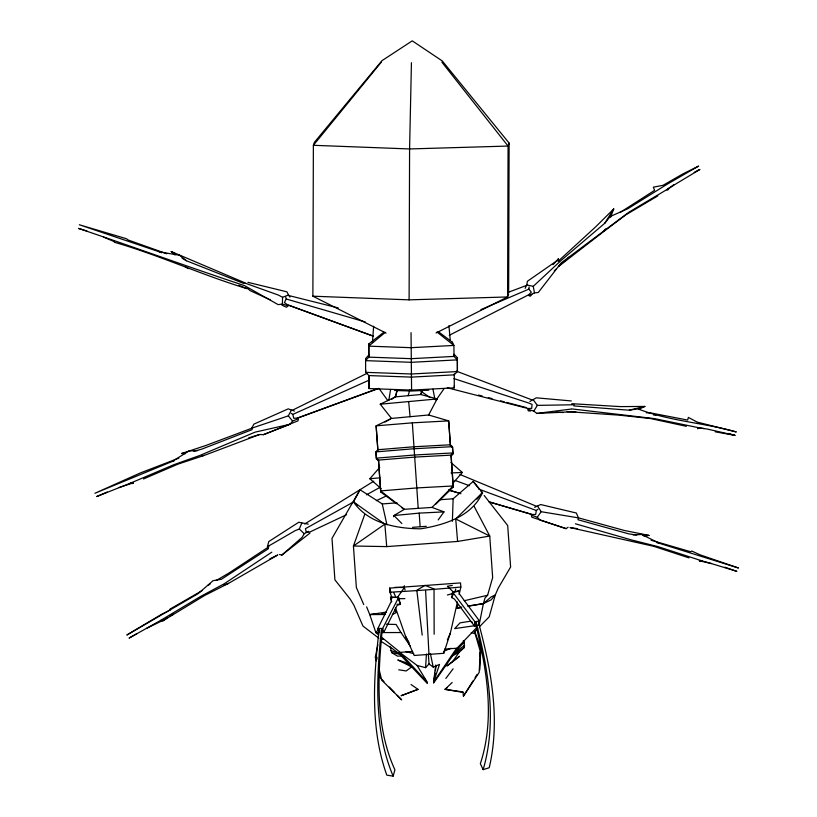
<?xml version="1.0" encoding="UTF-8"?>
<svg xmlns="http://www.w3.org/2000/svg" width="817" height="817" viewBox="0 0 817 817"><rect width="100%" height="100%" fill="white"/><g stroke="black" fill="none" stroke-linecap="round" stroke-linejoin="round"><path stroke-width="1.23" d="M386.053 333.101L312.88 296.193L313.371 145.303L314.412 142.301L381.927 60.703L412.248 40.85L442.263 60.938L509.114 143.067L508.634 292.7M508.634 293.967L507.592 296.959L409.103 299.849L409.583 148.949L411.441 62.715M281.916 305.17L286.45 307.243L288.238 305.885L282.376 304.047L282.57 297.296L278.444 295.1L244.079 282.753L243.558 283.376L186.409 260.746L182.068 258.111M452.373 521.348L453.139 498.768L473.196 481.458L482.53 492.528C472.246 516.364 444.458 525.004 420.796 528.803C396.419 528.681 368.242 523.37 353.516 501.955L359.991 489.73L382.264 503.946L396.97 502.833M365.71 370.254L365.618 372.338L368.947 375.575L411.472 377.107L454.16 374.86L457.418 371.561L457.408 357.805L454.099 354.241L453.997 356.416L457.316 359.878L457.418 371.561L411.431 373.992L365.618 372.338L365.608 358.571L368.875 354.946L368.784 343.967L383.857 332.202M368.784 343.967L368.784 357.131L365.516 360.644L411.329 362.309L457.316 359.878L457.408 357.805M368.875 354.946L368.784 357.131L411.308 358.673L453.997 356.416L453.905 345.438L452.291 342.16L438.3 331.661M454.364 385.665L454.272 387.85L411.584 390.097L369.059 388.565L369.059 375.749M383.694 632.511L382.632 628.508L377.914 628.396L379.129 629.672L378.986 632.409L377.914 628.396L391.425 601.098L390.506 597.288L398.625 597.472L400.463 604.355L397.225 605.213L383.694 632.511L382.223 629.693L382.632 628.508L398.625 597.472L390.506 597.288L391.731 601.874M479.753 670.073L480.917 648.657L474.8 631.592M417.068 665.447L427.373 682.369L399.789 652.395L417.068 665.447L425.575 667.663L426.443 654.039M372.44 342.507L373.635 326.238M449.248 335.297L528.66 294.784L531.295 292.21L528.926 289.095L529.089 286.92M382.632 628.508L381.345 630.019C376.351 678.692 373.829 730.071 393.14 776.15L386.809 775.149C370.121 728.57 373.481 677.947 379.129 629.672M479.998 656.174L480.917 648.657L479.916 654.591M456.56 648.259L433.592 682.103L435.727 665.018M460.727 607.46L457.265 608.318L457.734 604.641M476.597 625.505L474.309 625.893L454.364 598.984L451.77 597.605L452.567 591.998L458.776 590.936L459.522 594.071L479.467 620.981L478.885 625.107L478.486 622.411L479.467 620.981L474.891 621.768L452.567 591.998L453.782 592.386L447.41 586.269L452.301 585.432M474.891 621.768L474.309 625.893L475.382 622.891L474.891 621.768L476.372 623.075C488.413 670.624 497.185 721.534 483.153 769.645L489.22 767.735C500.607 719.471 491.099 669.45 478.486 622.411M435.042 673.188L433.582 683.083L456.54 650.128L464.485 642.029M435.41 670.716L436.135 665.773M537.933 509.246L536.309 510.502L535.676 514.475L531.949 514.465L489.107 501.924M376.719 659.676L377.107 657.277M388.78 400.412L390.608 389.525M525.117 288.36L526.781 284.949L527.404 281.262L556.898 260.766M377.883 644.827L375.279 657.236L376.188 660.892M172.806 614.813L172.969 614.027M395.469 607.705L405.579 636.331L414.209 655.469L443.733 653.314L450.361 633.063L457.449 601.955M459.154 594.49L460.859 587.025L460.512 582.919L389.638 588.087L389.985 592.202L392.089 598.167M397.195 389.76L395.438 396.868L380.252 404.201L391.506 418.416L428.629 414.985L448.686 420.888L450.473 445.816L452.587 447.665L453.016 453.935L451.178 456.162L453.282 486.993L435.604 504.334M168.016 611.187L161.643 614.272L126.839 635.023L198.163 593.622L213.074 580.673L221.397 579.284L268.446 548.667L267.455 546.706L268.752 541.589L298.767 522.257L308.264 524.136M534.624 507.306L540.66 504.549L576.312 513.005L578.507 517.876L578.017 519.755L628.753 533.869L636.77 535.023M397.338 389.627L395.438 396.868L420.806 394.519L437.085 398.951L428.629 414.985M393.14 776.15L394.917 769.88C374.983 726.099 377.822 676.415 382.223 629.693L381.345 630.019M472.359 622.207L470.112 621.257L460.053 622.86L454.671 628.61L479.109 625.056L483.388 603.61L485.012 597.993L487.606 595.256L492.661 577.548L489.751 536.064L474.177 506.458M557.735 260.909L558.307 258.928L558.797 260.868M408.122 395.694L409.879 389.832M422.256 389.689L420.806 394.519L422.236 390.066M454.773 592.182L455.794 588.986M433.592 682.103L439.526 664.415L433.204 667.101L428.986 663.955M509.114 143.067L508.072 146.059L507.592 296.959L436.043 332.989M364.709 514.444L353.434 546.011L356.355 587.494L363.739 604.56M393.498 516.722L393.937 515.537L404.425 509.297L432.009 507.418L444.009 511.881L438.178 519.918M610.524 217.24L613.741 208.917L595.675 226.84L558.379 261.042M267.455 546.706L295.223 530.631L299.318 528.987L301.82 523.064M451.77 597.605L453.159 594.357M447.369 639.977L450.361 633.063M285.756 297.051L286.205 298.981L284.428 302.586L287.492 304.802L373.359 336.226M193.925 451.301L201.911 449.074L252.116 429.64L251.707 428.2L253.893 424.125L288.217 408.868L294.467 411.053M251.707 428.2L288.309 415.873L291.373 410.195M308.632 531.316L304.21 533.715L302.147 537.32L281.814 555.111L279.475 554.457M359.991 489.73L331.998 538.362L334.909 579.835L350.156 599.075L353.914 605.264L362.942 626.036L378.863 638.24M530.764 410.982L528.262 410.859L527.762 409.256L533.818 411.074L537.331 405.375L574.085 404.762L573.83 405.916L624.995 409.899L629.376 410.144L637.873 408.857C669.389 421.204 703.846 422.695 736.311 431.958L697.156 422.093L688.363 417.395L687.679 420.071L651.118 413.014L646.278 412.759M473.043 680.918L463.413 696.166L462.994 691.948L445.02 689.344L452.179 682.471M475.055 677.661L477.067 674.413M526.781 284.949L533.246 286.338L560.922 260.592L604.723 223.296L613.741 208.917M605.448 229.128L604.08 231.231L558.419 266.577L565.905 259.949M463.413 696.166L479.171 672.422L480.263 651.323L474.514 631.5M605.458 229.23L604.08 231.231L625.914 214.779L657.838 195.866M436.002 400.197L443.927 388.892M452.424 661.872L459.45 656.296L446.817 666.008L452.424 661.872L459.062 652.385L463.944 647.85L464.567 645.501L454.14 652.752M397.777 596.972L404.415 587.546L404.303 585.748M568.111 527.241L566.099 528.64L531.775 517.181L531.367 515.17L537.28 517.232L541.171 511.708L578.507 517.876M694.236 172.326L699.924 169.456L675.526 184.131L668.949 188.339L667.785 189.983L666.672 189.799L673.811 184.724M445.857 678.447L453.078 668.827M560.615 263.677L538.28 292.486L534.471 292.884L528.762 295.54L530.213 296.234L531.928 294.437M604.723 223.296L610.156 216.536L627.885 208.692L667.132 184.233L698.647 166.076L682.92 173.898L663.006 185.326L653.334 187.164L654.621 190.341L619.96 212.563M381.519 61.878L313.371 145.303L409.583 148.949L508.072 146.059L441.854 62.123M378.935 628.845L375.871 632.593L378.792 634.962M263.452 434.664L289.964 424.289L292.609 421.092L298.328 418.651L298.062 420.826L263.452 434.664L259.622 434.501L248.674 437.841M476.924 499.228L482.53 492.528L455.723 518.969L457.602 541.436L386.727 546.604L353.434 546.011L384.848 524.146L353.516 501.955L357.243 505.274M254.557 432.367L199.859 455.457L174.021 464.648L130.7 483.041L133.385 482.857L132.773 483.562L130.7 483.041L96.723 496.552L107.221 492.008M381.202 488.668L369.835 478.752L379.752 467.385M452.393 483.827L462.31 472.461L450.943 462.534M271.795 552.169L224.175 583.808L200.512 596.502L160.653 620.399L163.574 620.103L162.93 620.797L160.653 620.399L129.076 638.097L136.837 633.696M553.038 264.657L558.307 258.928M425.575 667.663L429.017 663.945L428.363 654.039M554.222 270.968L555.928 269.161M476.566 627.732L457.02 648.208L444.632 649.106M474.197 632.123L477.72 628.518M479.487 626.721L489.199 616.815L495.286 594.95L498.156 588.271L510.615 567.008L507.694 525.535L484.175 495.48M432.009 507.418L453.118 485.972L451.015 455.14L452.863 452.935L452.434 446.664L450.31 444.795L448.686 420.888L412.33 422.849L376.126 425.831L377.914 450.759M567.784 258.295L569.653 256.64M385.236 332.366L368.692 346.153L411.217 347.685L453.905 345.438L437.024 332.039M281.814 555.111L309.97 533.082M529.886 401.474L536.289 397.828L571.297 400.943M560.962 263.064L628.978 212.165L668.949 188.339M411.727 666.897L397.777 659.993L405.365 662.403L411.727 666.897L406.182 670.961L398.727 669.797M391.629 399.411L395.704 396.459M167.955 617.417L162.93 620.797L204.495 595.573L228.576 583.348L277.811 554.957L269.794 558.879M169.956 616.059L171.968 614.701M268.834 546.767L228.974 573.023L216.382 580.397M447.113 687.975L445.02 689.344L463.239 692.428M178.852 458.153L140.187 473.012L94.884 493.284L172.019 461.534L189.013 450.953L197.612 450.647M304.7 523.983L373.777 481.193M453.312 654.335L463.944 647.85L464.424 642.366L463.27 640.569M207.988 585.319L210.081 584.084M291.138 413.29L292.813 414.393L369.192 380.109M202.381 590.466L169.956 609.135L170.14 610.166M384.981 422.032L390.414 419.019M354.261 501.546L305.435 528.67L306.324 532.439L309.929 531.979L346.561 514.71M366.496 494.806L379.834 487.463M451.433 656.357L459.062 652.385M292.588 410.144L367.517 373.093M146.835 628.212L163.574 620.103M391.506 418.416L376.126 425.831L377.822 449.503M376.331 500.688L386.635 495.827M638.394 409.491L644.879 406.437L620.369 406.611L571.767 403.69M392.374 614.466L395.949 612.791L395.03 609.216M380.936 640.048L383.193 639.057M480.866 309.653L528.926 289.095M143.516 478.946L178.024 464.117L204.199 455.426L259.622 434.501M697.565 428.751L699.566 427.894L707.195 429.048L734.953 435.349L728.07 433.439M444.387 651.016L451.035 648.259M282.57 297.296L288.544 294.968L289.943 297.092M507.745 292.506L525.648 285.766M251.554 428.322L206.017 445.439L181.65 453.486L185.439 453.639M418.008 689.364L401.249 695.665L418.008 689.364L411.053 684.503M223.95 585.074L228.576 583.348M377.505 388.657L297.511 418.038L293.783 418.324L292.813 414.393M297.204 418.253L378.659 388.443M172.019 461.534L174.368 460.747M119.037 487.535L133.385 482.857M455.774 591.876L458.776 590.936M724.853 567.212L736.883 571.369L709.585 563.015L702.048 560.891L700.006 561.493L699.321 560.768L711.505 563.587M447.389 594.99L452.649 593.551M457.265 608.318L461.676 607.143M533.818 411.074L536.83 413.433L575.862 411.615M629.376 410.144L644.879 406.437M464.209 600.74L487.606 595.256M255.19 432.111L289.964 424.289M644.021 536.32L648.953 535.38L624.351 530.478L578.62 517.896M389.985 592.202C413.77 590.936 437.136 589.251 460.859 587.025M181.65 453.486L185.326 452.832M457.602 541.436L489.751 536.064L455.723 518.969M467.63 606.081L483.388 603.61L491.201 599.821L495.286 594.95L491.088 596.941L483.388 603.61L468.968 606.102M201.728 455.804L204.199 455.426M366.629 606.857L369.754 614.588L386.4 612.117M282.376 304.047L278.178 304.639L244.834 285.797M536.83 413.433L571.195 409.072M444.009 511.881L419.192 513.117L393.937 515.537L401.841 523.523M412.554 527.343L426.351 526.311M380.252 404.201L437.085 398.951M369.835 478.752L379.793 477.833M379.639 632.583L375.871 632.593L369.754 614.588L376.974 613.935M439.72 499.769L453.139 498.768M412.636 651.445L400.248 652.354L380.742 636.545M633.114 534.921L641.682 534.461L659.339 543.274L738.466 567.999L700.046 554.814L691.642 551.005L690.712 551.741L651.057 540.211M428.792 390.199L411.676 391.016L394.621 390.485M451.025 472.951L462.31 472.461M404.905 598.606L398.247 598.728L400.463 604.355L396.98 604.274M402.127 656.051L397.389 656.092L391.782 652.671L390.363 647.381L380.865 641.222M369.754 614.588L384.838 614.507M382.152 632.583L400.984 632.532L410.287 646.124M394.968 587.331L404.415 587.546L405.069 589.997M386.41 624.239L396.102 624.454L400.984 632.532M642.856 535.196L648.953 535.38M312.88 296.193L409.103 299.849M381.723 613.986L385.277 614.149M555.826 412.177L563.342 412.534M567.069 411.605L619.143 415.148L650.363 418.508L686.362 426.321M571.808 408.919L654.427 418.61L699.566 427.894L697.718 427.659M653.539 414.944L655.959 415.281M698.024 427.72L704.183 428.608M577.527 528.691L570.072 527.578L653.549 546.267L688.976 557.878M166.739 253.74L128.075 239.963L126.441 238.738L79.32 224.757L159.376 251.84L179.597 255.282L186.409 260.746M715.253 431.815L734.953 435.349M391.782 652.671L400.504 654.325M286.205 298.981L365.281 321.969M476.372 623.075L475.382 622.891C486.513 668.592 495.47 717.837 480.345 763.691L483.153 769.645M247.949 282.335L286.89 291.812L288.544 294.968M656.95 542.692L659.339 543.274M289.044 295.611L338.238 307.927M405.62 651.578L413.759 653.631M447.236 387.758L528.037 408.51L531.724 408.337L532.051 404.405L528.517 402.944L453.956 378.608M478.517 395.05L482.193 396.02M488.311 397.624L491.977 398.584M500.545 400.83L504.222 401.79M506.663 402.434L526.24 407.571M471.225 632.634L474.759 633.604M575.403 523.799L631.245 539.874L657.583 546.522L702.048 560.891M390.465 650.526L398.676 652.916M448.87 490.077L459.767 493.274M490.037 502.149L531.213 514.22M448.707 490.098L460.941 493.682M86.99 231.037L78.534 228.413C133.865 247.112 188.696 267.047 244.099 285.501M566.099 528.64L540.139 520.092L537.28 517.232M113.42 240.617L114.543 242.302C159.611 255.282 202.146 275.125 247.051 288.667L238.799 285.307M288.544 305.149L372.685 335.889M455.11 480.467L469.458 485.707M479.028 489.199L536.309 510.502M456.284 371.122L531.898 399.86M159.376 251.84L161.695 252.79M460.002 474.483L536.299 506.193M244.967 282.856L171.233 251.534L174.94 254.945M103.667 237.144L114.237 241.618M270.56 299.972L250.135 290.627L247.296 288.156M171.233 251.534L174.481 253.505M185.01 266.587L188.206 268.63M420.857 391.159L430.13 397.634M450.473 445.816L450.31 444.795L413.953 446.756L377.75 449.738L375.902 451.883L376.331 458.153L378.455 460.083L380.712 491.936L396.562 503.762M401.515 507.459L403.496 508.94M389.811 646.635L399.768 654.274L427.362 683.533L425.065 679.182M404.425 509.297L380.559 490.915L416.752 487.933L453.118 485.972L453.282 486.993M453.016 453.935L452.863 452.935L414.505 455.008L376.331 458.153L378.618 461.105L380.712 491.936M299.318 528.987L304.21 533.715M383.97 681.613L380.426 677.967L378.914 671.87M389.28 687.097L394.58 692.571M397.236 695.308L401.668 699.873L381.692 680.112L378.771 668.092M288.309 415.873L292.609 421.092M473.196 481.458L479.467 489.475M481.039 491.477L482.612 493.478M533.44 400.044L537.331 405.375M378.976 388.412L387.84 400.606M537.657 506.244L541.171 511.708M405.579 636.331L409.133 642.775M393.886 592.836L395.683 596.931M389.638 588.087L390.832 592.774M382.264 503.946L386.972 524.871M430.426 653.753L433.204 667.101M432.959 389.168L434.818 398.819M533.246 286.338L534.471 292.884M452.587 447.665L452.434 446.664L414.086 448.737L375.902 451.883L376.484 459.154M451.178 456.162L451.015 455.14L414.658 457.101L378.455 460.083L378.618 461.105M452.291 342.16L452.649 344.58M422.185 635.115L416.813 590.242L425.065 585.401L434.031 588.986L434.154 634.247M408.674 401.576L410.063 416.701M448.931 325.605L450.279 340.597M443.56 651.261L443.733 653.314M384.848 524.146L386.727 546.604M419.192 513.117L420.142 526.618M418.192 508.164L412.33 422.849M425.606 590.589L428.976 654.397M411.043 332.642L411.584 390.097M454.262 373.859L454.272 387.85M368.947 375.575L369.059 388.565"/></g></svg>
